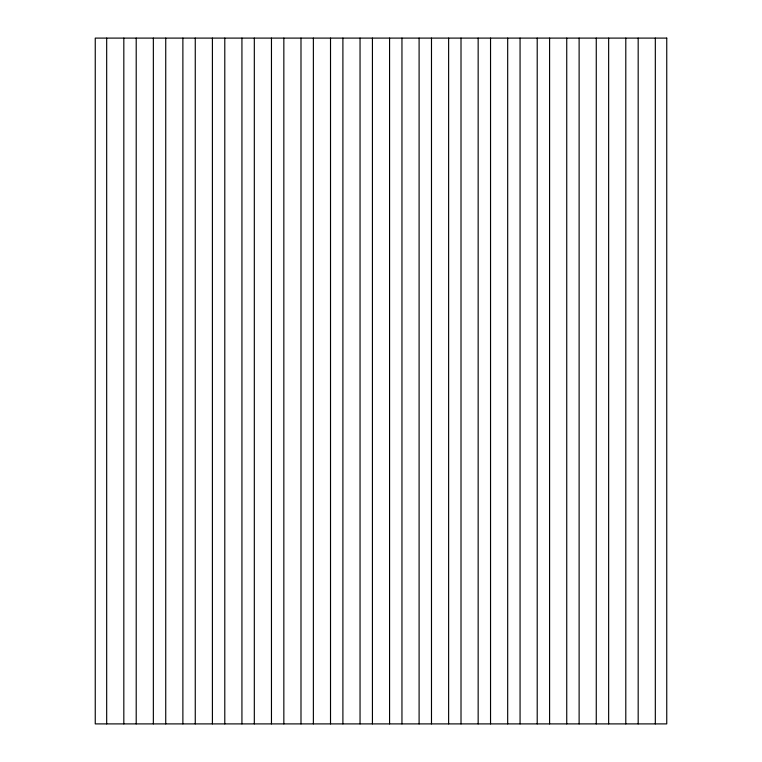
<?xml version="1.0" encoding="UTF-8"?>
<svg xmlns="http://www.w3.org/2000/svg" width="762" height="762" viewBox="0 0 762 762"><rect width="100%" height="100%" fill="white"/><g stroke="black" fill="none" stroke-linecap="round" stroke-linejoin="round"><path stroke-width="1.14" d="M655.32 38.1L655.32 723.9M638.175 38.1L638.175 723.9M625.793 38.1L625.793 723.9M608.648 38.1L608.648 723.9M596.265 38.1L596.265 723.9M579.12 38.1L579.12 723.9M566.737 38.1L566.737 723.9M549.592 38.1L549.592 723.9M537.21 38.1L537.21 723.9M520.065 38.1L520.065 723.9M507.683 38.1L507.683 723.9M490.538 38.1L490.538 723.9M478.155 38.1L478.155 723.9M461.01 38.1L461.01 723.9M448.627 38.1L448.627 723.9M431.483 38.1L431.483 723.9M419.1 38.1L419.1 723.9M401.955 38.1L401.955 723.9M389.572 38.1L389.572 723.9M372.428 38.1L372.428 723.9M360.045 38.1L360.045 723.9M342.9 38.1L342.9 723.9M330.517 38.1L330.517 723.9M313.373 38.1L313.373 723.9M300.99 38.1L300.99 723.9M283.845 38.1L283.845 723.9M271.462 38.1L271.462 723.9M254.317 38.1L254.317 723.9M241.935 38.1L241.935 723.9M224.79 38.1L224.79 723.9M212.407 38.1L212.407 723.9M195.262 38.1L195.262 723.9M182.88 38.1L182.88 723.9M165.735 38.1L165.735 723.9M153.352 38.1L153.352 723.9M136.208 38.1L136.208 723.9M123.825 38.1L123.825 723.9M106.68 38.1L106.68 723.9M666.75 38.1L95.25 38.1L95.25 723.9L666.75 723.9L666.75 38.1"/></g></svg>
